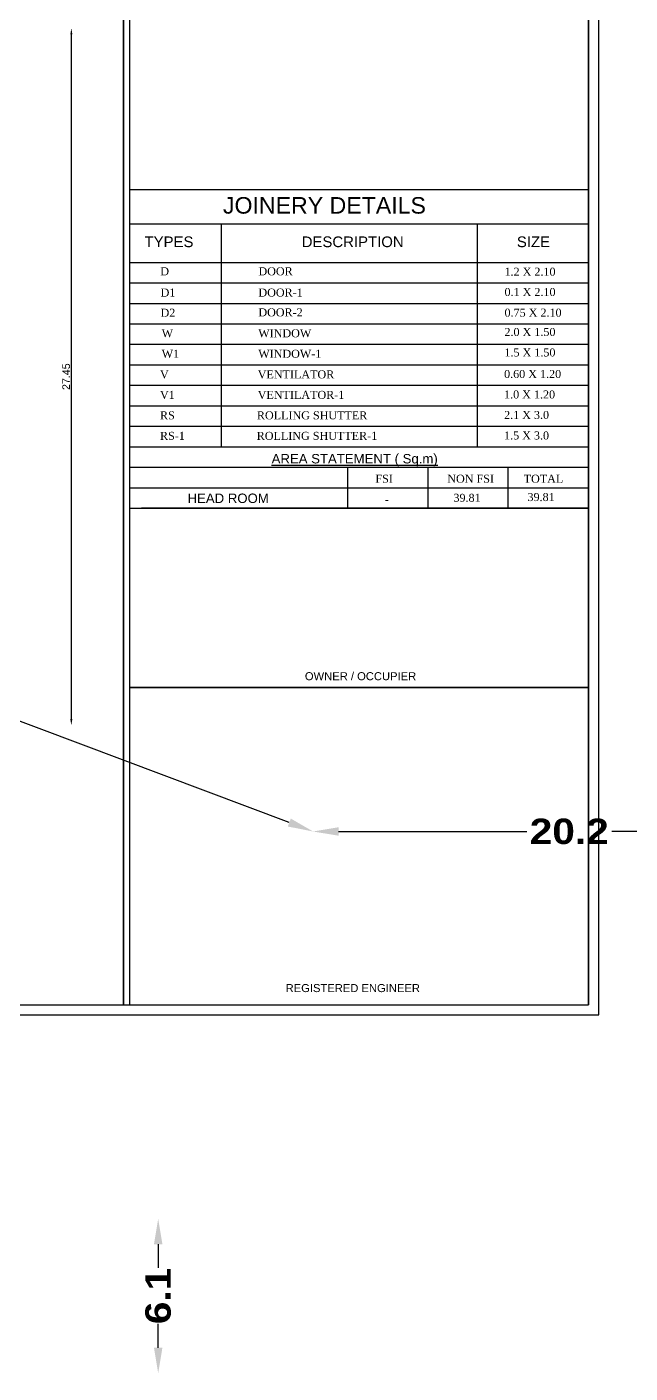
# Model space of a CAD drawing. Header units: metres. Extents: x 0 to 2048, y 111 to 219.
# Drawn here: x 1918.7 to 1942.5, y 124.4 to 177.4 of the extents above; entities that cross this region are included whole.
import ezdxf
from ezdxf.enums import TextEntityAlignment as Align

# ---------------------------------------------------------------- set-up
doc = ezdxf.new("R2010")
doc.units = ezdxf.units.M
doc.header["$LTSCALE"] = 0.5
doc.header["$MEASUREMENT"] = 0
doc.header["$PDMODE"] = 3
doc.layers.add('layout bou', color=1, linetype='Continuous', lineweight=60)
doc.layers.add('layout bou @ 1', color=1, linetype='Continuous', lineweight=60)
doc.styles.add('200LT_S', font='arial.ttf', dxfattribs={"height": 0.3})
doc.styles.add('AR', font='arial.ttf')
doc.styles.add('HANDD', font='times.ttf', dxfattribs={"height": 6})
doc.styles.add('RJ', font='arial.ttf')
doc.styles.get("Standard").update_dxf_attribs({"font": ''})
doc.styles.get('Standard').set_extended_font_data('Arial Black')
doc.dimstyles.new('Building Arrow', dxfattribs={"dimscale": 0, "dimtxt": 1, "dimasz": 1, "dimexe": 0.18, "dimexo": 0.0625, "dimgap": 0.09, "dimtad": 0, "dimdec": 1, "dimzin": 0, "dimdsep": 46, "dimtxsty": 'Standard', "dimcen": 0.09, "dimse1": 1, "dimse2": 1, "dimclrt": 7, "dimadec": 1, "dimazin": 0, "dimtfac": 1, "dimtdec": 1, "dimtofl": 0, "dimtmove": 0, "dimatfit": 3, "dimfxl": 0, "dimtolj": 1, "dimtzin": 0, "dimarcsym": 0})

# ---------------------------------------------------------------- blocks, each defined once
blk = doc.blocks.new('*D5')
at = {"layer": 'Defpoints', "color": 0, "lineweight": -3}
for p in [(1923.877, 130.454), (1923.877, 124.383), (1923.877, 124.383)]:
    blk.add_point(p, dxfattribs=at)
at = {"layer": 'layout bou', "color": 0, "lineweight": -2}
for p, q in [((1923.877, 129.454), (1923.877, 128.521)), ((1923.877, 125.383), (1923.877, 126.316))]:
    blk.add_line(p, q, dxfattribs=at)
at = {"layer": 'layout bou', "color": 0, "lineweight": -3}
for points in [[(1923.71, 129.454), (1924.043, 129.454), (1923.877, 130.454)], [(1923.71, 125.383), (1924.043, 125.383), (1923.877, 124.383)]]:
    blk.add_solid(points, dxfattribs=at)
at = {"layer": 'layout bou', "color": 7, "lineweight": 15, "insert": (1923.877, 127.419), "char_height": 1, "attachment_point": 5, "rotation": 90}
blk.add_mtext('\\A1;6.1', dxfattribs=at)
blk = doc.blocks.new('*D7')
at = {"layer": 'Defpoints', "color": 0, "lineweight": -3}
for p in [(1929.977, 145.704), (1950.145, 145.704), (1950.145, 145.704)]:
    blk.add_point(p, dxfattribs=at)
at = {"layer": 'layout bou', "color": 0, "lineweight": -2}
for p, q in [((1930.977, 145.704), (1938.389, 145.704)), ((1949.145, 145.704), (1941.732, 145.704))]:
    blk.add_line(p, q, dxfattribs=at)
at = {"layer": 'layout bou', "color": 0, "lineweight": -3}
for points in [[(1930.977, 145.871), (1930.977, 145.538), (1929.977, 145.704)], [(1949.145, 145.871), (1949.145, 145.538), (1950.145, 145.704)]]:
    blk.add_solid(points, dxfattribs=at)
at = {"layer": 'layout bou', "color": 7, "lineweight": 15, "insert": (1940.061, 145.704), "char_height": 1, "attachment_point": 5, "rotation": 359.9996}
blk.add_mtext('\\A1;20.2', dxfattribs=at)
blk = doc.blocks.new('*D9')
at = {"layer": 'Defpoints', "color": 0, "lineweight": -3}
for p in [(1764.126, 208.032), (1764.126, 208.032), (1929.977, 145.704)]:
    blk.add_point(p, dxfattribs=at)
at = {"layer": 'layout bou', "color": 0, "lineweight": -2}
for p, q in [((1765.062, 207.68), (1845.087, 177.606)), ((1929.04, 146.056), (1849.016, 176.13))]:
    blk.add_line(p, q, dxfattribs=at)
at = {"layer": 'layout bou', "color": 0, "lineweight": -3}
for points in [[(1765.12, 207.836), (1765.003, 207.524), (1764.126, 208.032)], [(1929.099, 146.212), (1928.982, 145.9), (1929.977, 145.704)]]:
    blk.add_solid(points, dxfattribs=at)
at = {"layer": 'layout bou', "color": 7, "lineweight": 15, "insert": (1847.051, 176.868), "char_height": 1, "attachment_point": 5, "rotation": 339.4036}
blk.add_mtext('\\A1;177.2', dxfattribs=at)

msp = doc.modelspace()

# ---------------------------------------------------------------- linework, layer by layer
at = {"color": 7, "lineweight": -3}
for p, q in [((1941.22392, 138.48062), (1941.22392, 204.72498)), ((1922.511, 204.3213), (1922.511, 138.8843)), ((1922.511, 138.8843), (1922.511, 204.3213)), ((1922.75287, 204.3213), (1922.75287, 138.8843)), ((1940.82024, 204.3213), (1940.82024, 138.8843)), ((1940.82024, 138.8843), (1940.82024, 204.3213)), ((1920.45787, 150.13467), (1920.45787, 177.08467)), ((1922.73539, 170.97212), (1940.80275, 170.97212)), ((1923.22589, 158.43128), (1940.82024, 158.43128)), ((1940.82024, 158.43128), (1923.22589, 158.43128)), ((1922.75287, 151.37246), (1940.82024, 151.37246)), ((1940.82024, 151.37246), (1922.75287, 151.37246)), ((1881.41992, 138.8843), (1920.58186, 138.8843)), ((1920.58186, 138.8843), (1921.70322, 138.8843)), ((1921.70322, 138.8843), (1940.82024, 138.8843)), ((1881.01624, 138.48062), (1920.58186, 138.48062)), ((1920.58186, 138.48062), (1921.70322, 138.48062)), ((1921.70322, 138.48062), (1941.22392, 138.48062))]:
    msp.add_line(p, q, dxfattribs=at)
at = {"color": 0, "lineweight": -3}
for p, q in [((1922.73539, 169.62076), (1940.80275, 169.62076)), ((1926.35348, 169.62076), (1926.35348, 160.8508)), ((1936.44175, 169.62076), (1936.44175, 160.8508)), ((1922.73539, 168.10934), (1940.80275, 168.10934)), ((1922.73539, 168.10934), (1940.80275, 168.10934)), ((1922.73539, 167.30283), (1940.80275, 167.30283)), ((1922.73539, 167.30283), (1940.80275, 167.30283)), ((1922.73539, 166.49633), (1940.80275, 166.49633)), ((1922.73539, 165.68982), (1940.80275, 165.68982)), ((1922.73539, 164.88332), (1940.80275, 164.88332)), ((1922.73539, 164.88332), (1940.80275, 164.88332)), ((1922.73539, 164.07681), (1940.80275, 164.07681)), ((1922.73539, 164.07681), (1940.80275, 164.07681)), ((1922.74122, 163.27031), (1940.80858, 163.27031)), ((1922.74122, 163.27031), (1940.80858, 163.27031)), ((1922.74122, 162.4638), (1940.80858, 162.4638)), ((1922.74122, 162.4638), (1940.80858, 162.4638)), ((1922.74705, 161.6573), (1940.81441, 161.6573)), ((1922.74705, 161.6573), (1940.81441, 161.6573)), ((1922.74705, 160.8508), (1940.81441, 160.8508)), ((1922.74705, 160.8508), (1940.81441, 160.8508))]:
    msp.add_line(p, q, dxfattribs=at)
at = {"color": 4, "lineweight": -3, "ltscale": 30}
for p, q in [((1922.73539, 164.07681), (1940.80275, 164.07681)), ((1922.73539, 164.07681), (1940.80275, 164.07681)), ((1922.74122, 162.4638), (1940.80858, 162.4638)), ((1922.74122, 162.4638), (1940.80858, 162.4638)), ((1922.74705, 160.8508), (1940.81441, 160.8508)), ((1922.74705, 160.8508), (1940.81441, 160.8508))]:
    msp.add_line(p, q, dxfattribs=at)
at = {"lineweight": -3}
for p, q in [((1922.73539, 164.07681), (1940.74572, 164.07681)), ((1922.74122, 164.07681), (1940.75154, 164.07681)), ((1922.74122, 164.07681), (1939.92355, 164.07681)), ((1922.74122, 162.4638), (1940.75155, 162.4638)), ((1922.74704, 162.4638), (1940.75737, 162.4638)), ((1922.74704, 162.4638), (1939.92937, 162.4638)), ((1922.74705, 160.8508), (1940.75737, 160.8508)), ((1922.75287, 160.8508), (1940.7632, 160.8508)), ((1922.75287, 160.8508), (1939.9352, 160.8508)), ((1922.75287, 160.04429), (1940.80275, 160.04429)), ((1922.75287, 159.23779), (1940.80275, 159.23779)), ((1922.75287, 158.43128), (1940.80275, 158.43128))]:
    msp.add_line(p, q, dxfattribs=at)
at = {"color": 2, "lineweight": -3, "ltscale": 2}
for p, q in [((1931.33339, 160.04429), (1931.33339, 158.43128)), ((1934.48985, 160.04429), (1934.48985, 158.43128)), ((1937.6463, 160.04429), (1937.6463, 158.43128))]:
    msp.add_line(p, q, dxfattribs=at)
at = {"color": 7, "lineweight": -3}
for points in [[(1920.41621, 177.08467), (1920.49954, 177.08467), (1920.45787, 177.33467)], [(1920.41621, 150.13467), (1920.49954, 150.13467), (1920.45787, 149.88467)]]:
    msp.add_solid(points, dxfattribs=at)

# ---------------------------------------------------------------- texts
at = {"lineweight": -3, "style": 'RJ'}
msp.add_text('JOINERY DETAILS', height=0.6515837, dxfattribs=at).set_placement((1926.42703, 170.02832))
at = {"color": 0, "lineweight": -3, "style": 'AR'}
for s, height, p in [('TYPES', 0.420645, (1923.33847, 168.70892)), ('DESCRIPTION', 0.4206449, (1929.52704, 168.70892)), ('SIZE', 0.420645, (1937.99825, 168.70892))]:
    msp.add_text(s, height=height, dxfattribs=at).set_placement(p)
at = {"color": 7, "lineweight": -3}
for s, height, style, p in [('D', 0.31498, 'HANDD', (1923.96034, 167.60019)), ('DOOR', 0.314977, 'HANDD', (1927.82529, 167.60019)), ('1.2 X 2.10', 0.314977, 'HANDD', (1937.51263, 167.58425)), ('D1', 0.314977, 'HANDD', (1923.97286, 166.76367)), ('DOOR-1', 0.314977, 'HANDD', (1927.8244, 166.76386)), ('0.1 X 2.10', 0.314977, 'HANDD', (1937.51263, 166.78645)), ('D2', 0.314977, 'HANDD', (1923.97034, 165.97007)), ('DOOR-2', 0.314977, 'HANDD', (1927.82179, 165.98439)), ('0.75 X 2.10', 0.3149769, 'HANDD', (1937.51263, 165.97353)), ('W', 0.31498, 'HANDD', (1924.01515, 165.16057)), (' WINDOW', 0.314977, 'HANDD', (1927.69836, 165.16052)), ('2.0 X 1.50', 0.314977, 'HANDD', (1937.50944, 165.21268)), ('W1', 0.314977, 'HANDD', (1924.01515, 164.35406)), (' WINDOW-1', 0.314977, 'HANDD', (1927.69836, 164.35402)), ('1.5 X 1.50', 0.314977, 'HANDD', (1937.50944, 164.40617)), ('V', 0.31498, 'HANDD', (1923.94809, 163.54241)), ('VENTILATOR', 0.314977, 'HANDD', (1927.79574, 163.54241)), ('0.60 X 1.20', 0.3149769, 'HANDD', (1937.4952, 163.55832)), ('V1', 0.314977, 'HANDD', (1923.94809, 162.7359)), ('VENTILATOR-1', 0.3149769, 'HANDD', (1927.79574, 162.7359)), ('1.0 X 1.20', 0.314977, 'HANDD', (1937.4952, 162.75181)), ('RS', 0.314977, 'HANDD', (1923.94809, 161.9294)), ('ROLLING SHUTTER', 0.3149769, 'HANDD', (1927.7631, 161.9294)), ('2.1 X 3.0', 0.314977, 'HANDD', (1937.4952, 161.94531)), ('RS-1', 0.314977, 'HANDD', (1923.94809, 161.12289)), ('ROLLING SHUTTER-1', 0.3149769, 'HANDD', (1927.75683, 161.12289)), ('1.5 X 3.0', 0.314977, 'HANDD', (1937.4952, 161.1388)), ('FSI', 0.314977, 'HANDD', (1932.427, 159.43475)), ('NON FSI', 0.314977, 'HANDD', (1935.25973, 159.43475)), ('TOTAL', 0.314977, 'HANDD', (1938.26647, 159.43475)), ('39.81', 0.314977, 'HANDD', (1935.50098, 158.68374)), ('39.81', 0.314977, 'HANDD', (1938.41648, 158.71274)), ('-', 0.31498, 'HANDD', (1932.79805, 158.62574)), ('OWNER / OCCUPIER', 0.3154837, 'AR', (1929.65223, 151.66013)), ('REGISTERED ENGINEER ', 0.3154837, 'AR', (1928.89403, 139.38193))]:
    msp.add_text(s, height=height, dxfattribs=dict(at, style=style)).set_placement(p)
at = {"color": 7, "lineweight": -3, "style": 'AR'}
for s, p in [('%%UAREA STATEMENT ( Sq.m)', (1931.61428, 160.33419)), ('HEAD ROOM ', (1926.70395, 158.82237))]:
    msp.add_text(s, height=0.37125, dxfattribs=at).set_placement(p, align=Align.MIDDLE)
at = {"lineweight": -3, "insert": (1920.2547, 163.60967), "char_height": 0.3, "attachment_point": 5, "rotation": 90, "style": '200LT_S'}
msp.add_mtext('27.45', dxfattribs=at)

# ---------------------------------------------------------------- dimensions: what is measured, and where the dimension line sits
at = {"layer": 'layout bou @ 1', "color": 8, "lineweight": 15}
for p1, p2, picture, middle in [((1929.97654, 145.70445), (1764.12569, 208.03165), '*D9', (1847.05112, 176.86805)), ((1929.97654, 145.70445), (1950.14454, 145.70433), '*D7', (1940.06054, 145.70439)), ((1923.87654, 130.45445), (1923.87654, 124.38312), '*D5', (1923.87654, 127.41878))]:
    dim = msp.add_aligned_dim(p1=p1, p2=p2, distance=0, dimstyle='Building Arrow', override={"dimscale": 1, "dimtix": 0, "dimtofl": 0, "dimtmove": 0, "dimatfit": 3}, dxfattribs=at)
    dim.commit()
    dim.dimension.update_dxf_attribs({"geometry": picture, "text_midpoint": middle})

doc.saveas('drawing.dxf')
